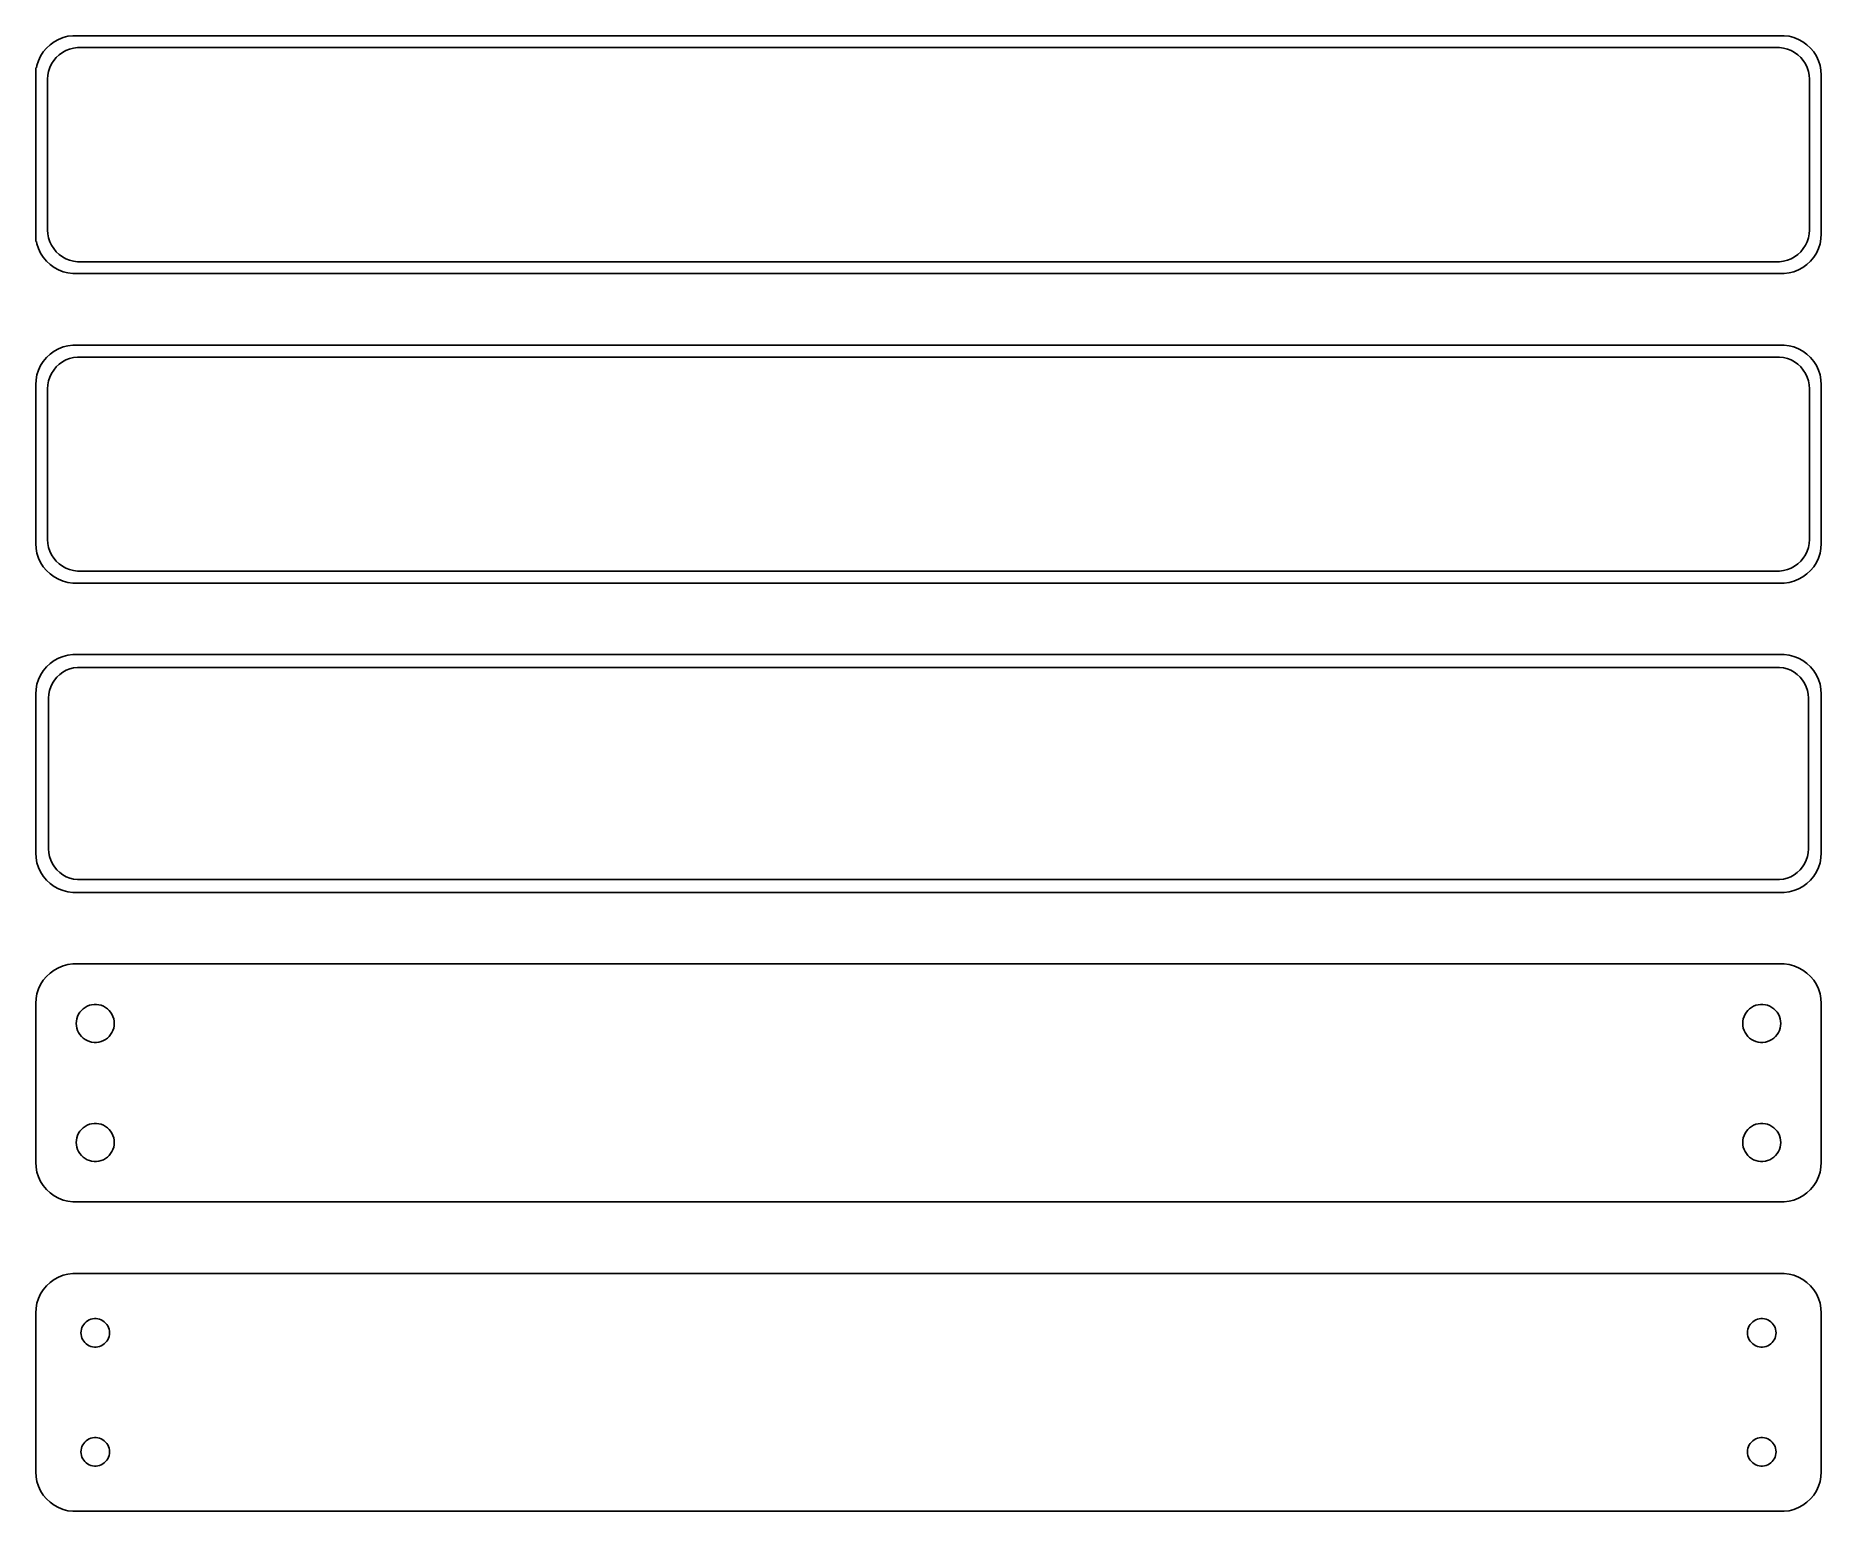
# Model space of a CAD drawing. Header units: metres. Extents: x -112 to 112, y 141 to 327.
import ezdxf

# ---------------------------------------------------------------- set-up
doc = ezdxf.new("R2010")
doc.units = ezdxf.units.M

msp = doc.modelspace()

# ---------------------------------------------------------------- linework, layer by layer
for p, q in [((-109.629, 326.524), (-110.179, 326.222)), ((-109.045, 326.755), (-109.629, 326.524)), ((-108.437, 326.911), (-109.045, 326.755)), ((-107.814, 326.99), (-108.437, 326.911)), ((107.814, 326.99), (-107.814, 326.99)), ((108.437, 326.911), (107.814, 326.99)), ((109.045, 326.755), (108.437, 326.911)), ((109.629, 326.524), (109.045, 326.755)), ((110.179, 326.222), (109.629, 326.524)), ((-111.882, 324.409), (-112.149, 323.841)), ((-111.545, 324.939), (-111.882, 324.409)), ((-111.145, 325.423), (-111.545, 324.939)), ((-110.687, 325.853), (-111.145, 325.423)), ((-110.179, 326.222), (-110.687, 325.853)), ((-110.236, 323.851), (-109.916, 324.238)), ((-109.916, 324.238), (-109.55, 324.582)), ((-109.55, 324.582), (-109.143, 324.877)), ((-109.143, 324.877), (-108.703, 325.119)), ((-108.703, 325.119), (-108.236, 325.304)), ((-108.236, 325.304), (-107.75, 325.429)), ((-107.75, 325.429), (-107.251, 325.492)), ((-107.251, 325.492), (107.251, 325.492)), ((107.251, 325.492), (107.75, 325.429)), ((107.75, 325.429), (108.236, 325.304)), ((108.236, 325.304), (108.703, 325.119)), ((108.703, 325.119), (109.143, 324.877)), ((109.143, 324.877), (109.55, 324.582)), ((109.55, 324.582), (109.916, 324.238)), ((109.916, 324.238), (110.236, 323.851)), ((110.687, 325.853), (110.179, 326.222)), ((111.145, 325.423), (110.687, 325.853)), ((111.545, 324.939), (111.145, 325.423)), ((111.882, 324.409), (111.545, 324.939)), ((112.149, 323.841), (111.882, 324.409)), ((-112.4, 322.944), (-112.5, 322.944)), ((-112.5, 322.944), (-112.5, 301.056)), ((-112.343, 323.243), (-112.4, 322.944)), ((-112.149, 323.841), (-112.343, 323.243)), ((-111, 321.5), (-110.968, 322.001)), ((-110.968, 322.001), (-110.874, 322.495)), ((-110.874, 322.495), (-110.719, 322.972)), ((-110.719, 322.972), (-110.505, 323.427)), ((-110.505, 323.427), (-110.236, 323.851)), ((110.236, 323.851), (110.505, 323.427)), ((110.505, 323.427), (110.719, 322.972)), ((110.719, 322.972), (110.874, 322.495)), ((110.874, 322.495), (110.968, 322.001)), ((110.968, 322.001), (111, 321.5)), ((112.343, 323.243), (112.149, 323.841)), ((112.461, 322.627), (112.343, 323.243)), ((112.5, 322), (112.461, 322.627)), ((112.5, 302), (112.5, 322)), ((-111, 302.5), (-111, 321.5)), ((111, 321.5), (111, 302.5)), ((-110.968, 301.999), (-111, 302.5)), ((-110.874, 301.505), (-110.968, 301.999)), ((-110.719, 301.028), (-110.874, 301.505)), ((110.874, 301.505), (110.719, 301.028)), ((110.968, 301.999), (110.874, 301.505)), ((111, 302.5), (110.968, 301.999)), ((112.461, 301.373), (112.5, 302)), ((-112.5, 301.056), (-112.4, 301.056)), ((-112.4, 301.056), (-112.343, 300.757)), ((-112.343, 300.757), (-112.149, 300.159)), ((-112.149, 300.159), (-111.882, 299.591)), ((-111.882, 299.591), (-111.545, 299.061)), ((-110.505, 300.573), (-110.719, 301.028)), ((-110.236, 300.149), (-110.505, 300.573)), ((-109.916, 299.762), (-110.236, 300.149)), ((-109.55, 299.418), (-109.916, 299.762)), ((-109.143, 299.123), (-109.55, 299.418)), ((109.55, 299.418), (109.143, 299.123)), ((109.916, 299.762), (109.55, 299.418)), ((110.236, 300.149), (109.916, 299.762)), ((110.505, 300.573), (110.236, 300.149)), ((110.719, 301.028), (110.505, 300.573)), ((111.545, 299.061), (111.882, 299.591)), ((111.882, 299.591), (112.149, 300.159)), ((112.149, 300.159), (112.343, 300.757)), ((112.343, 300.757), (112.461, 301.373)), ((-111.545, 299.061), (-111.145, 298.577)), ((-111.145, 298.577), (-110.687, 298.147)), ((-110.687, 298.147), (-110.179, 297.778)), ((-110.179, 297.778), (-109.629, 297.476)), ((-109.629, 297.476), (-109.045, 297.245)), ((-108.703, 298.881), (-109.143, 299.123)), ((-109.045, 297.245), (-108.437, 297.089)), ((-108.236, 298.696), (-108.703, 298.881)), ((-108.437, 297.089), (-107.814, 297.01)), ((-107.75, 298.571), (-108.236, 298.696)), ((-107.814, 297.01), (107.814, 297.01)), ((-107.251, 298.508), (-107.75, 298.571)), ((107.251, 298.508), (-107.251, 298.508)), ((107.75, 298.571), (107.251, 298.508)), ((108.236, 298.696), (107.75, 298.571)), ((107.814, 297.01), (108.437, 297.089)), ((108.703, 298.881), (108.236, 298.696)), ((108.437, 297.089), (109.045, 297.245)), ((109.143, 299.123), (108.703, 298.881)), ((109.045, 297.245), (109.629, 297.476)), ((109.629, 297.476), (110.179, 297.778)), ((110.179, 297.778), (110.687, 298.147)), ((110.687, 298.147), (111.145, 298.577)), ((111.145, 298.577), (111.545, 299.061)), ((-111.545, 285.939), (-111.882, 285.409)), ((-111.145, 286.423), (-111.545, 285.939)), ((-110.687, 286.853), (-111.145, 286.423)), ((-110.179, 287.222), (-110.687, 286.853)), ((-109.629, 287.524), (-110.179, 287.222)), ((-109.045, 287.755), (-109.629, 287.524)), ((-109.55, 285.582), (-109.143, 285.877)), ((-109.143, 285.877), (-108.703, 286.119)), ((-108.437, 287.911), (-109.045, 287.755)), ((-108.703, 286.119), (-108.236, 286.304)), ((-107.814, 287.99), (-108.437, 287.911)), ((-108.236, 286.304), (-107.75, 286.429)), ((107.814, 287.99), (-107.814, 287.99)), ((-107.75, 286.429), (-107.251, 286.492)), ((-107.251, 286.492), (107.251, 286.492)), ((107.251, 286.492), (107.75, 286.429)), ((107.75, 286.429), (108.236, 286.304)), ((108.437, 287.911), (107.814, 287.99)), ((108.236, 286.304), (108.703, 286.119)), ((109.045, 287.755), (108.437, 287.911)), ((108.703, 286.119), (109.143, 285.877)), ((109.629, 287.524), (109.045, 287.755)), ((109.143, 285.877), (109.55, 285.582)), ((110.179, 287.222), (109.629, 287.524)), ((110.687, 286.853), (110.179, 287.222)), ((111.145, 286.423), (110.687, 286.853)), ((111.545, 285.939), (111.145, 286.423)), ((111.882, 285.409), (111.545, 285.939)), ((-112.461, 283.627), (-112.5, 283)), ((-112.343, 284.243), (-112.461, 283.627)), ((-112.149, 284.841), (-112.343, 284.243)), ((-111.882, 285.409), (-112.149, 284.841)), ((-110.874, 283.495), (-110.719, 283.972)), ((-110.719, 283.972), (-110.505, 284.427)), ((-110.505, 284.427), (-110.236, 284.851)), ((-110.236, 284.851), (-109.916, 285.238)), ((-109.916, 285.238), (-109.55, 285.582)), ((109.55, 285.582), (109.916, 285.238)), ((109.916, 285.238), (110.236, 284.851)), ((110.236, 284.851), (110.505, 284.427)), ((110.505, 284.427), (110.719, 283.972)), ((110.719, 283.972), (110.874, 283.495)), ((112.149, 284.841), (111.882, 285.409)), ((112.343, 284.243), (112.149, 284.841)), ((112.461, 283.627), (112.343, 284.243)), ((112.5, 283), (112.461, 283.627)), ((-112.5, 283), (-112.5, 263)), ((-111, 282.5), (-110.968, 283.001)), ((-111, 263.5), (-111, 282.5)), ((-110.968, 283.001), (-110.874, 283.495)), ((110.874, 283.495), (110.968, 283.001)), ((110.968, 283.001), (111, 282.5)), ((111, 282.5), (111, 263.5)), ((112.5, 263), (112.5, 283)), ((-110.968, 262.999), (-111, 263.5)), ((111, 263.5), (110.968, 262.999)), ((-112.5, 263), (-112.461, 262.373)), ((-112.461, 262.373), (-112.343, 261.757)), ((-112.343, 261.757), (-112.149, 261.159)), ((-112.149, 261.159), (-111.882, 260.591)), ((-110.874, 262.505), (-110.968, 262.999)), ((-110.719, 262.028), (-110.874, 262.505)), ((-110.505, 261.573), (-110.719, 262.028)), ((-110.236, 261.149), (-110.505, 261.573)), ((-109.916, 260.762), (-110.236, 261.149)), ((110.236, 261.149), (109.916, 260.762)), ((110.505, 261.573), (110.236, 261.149)), ((110.719, 262.028), (110.505, 261.573)), ((110.874, 262.505), (110.719, 262.028)), ((110.968, 262.999), (110.874, 262.505)), ((111.882, 260.591), (112.149, 261.159)), ((112.149, 261.159), (112.343, 261.757)), ((112.343, 261.757), (112.461, 262.373)), ((112.461, 262.373), (112.5, 263)), ((-111.882, 260.591), (-111.545, 260.061)), ((-111.545, 260.061), (-111.145, 259.577)), ((-111.145, 259.577), (-110.687, 259.147)), ((-110.687, 259.147), (-110.179, 258.778)), ((-110.179, 258.778), (-109.629, 258.476)), ((-109.55, 260.418), (-109.916, 260.762)), ((-109.143, 260.123), (-109.55, 260.418)), ((-108.703, 259.881), (-109.143, 260.123)), ((-108.236, 259.696), (-108.703, 259.881)), ((-107.75, 259.571), (-108.236, 259.696)), ((-107.251, 259.508), (-107.75, 259.571)), ((107.251, 259.508), (-107.251, 259.508)), ((107.75, 259.571), (107.251, 259.508)), ((108.236, 259.696), (107.75, 259.571)), ((108.703, 259.881), (108.236, 259.696)), ((109.143, 260.123), (108.703, 259.881)), ((109.55, 260.418), (109.143, 260.123)), ((109.916, 260.762), (109.55, 260.418)), ((109.629, 258.476), (110.179, 258.778)), ((110.179, 258.778), (110.687, 259.147)), ((110.687, 259.147), (111.145, 259.577)), ((111.145, 259.577), (111.545, 260.061)), ((111.545, 260.061), (111.882, 260.591)), ((-109.629, 258.476), (-109.045, 258.245)), ((-109.045, 258.245), (-108.437, 258.089)), ((-108.437, 258.089), (-107.814, 258.01)), ((-107.814, 258.01), (107.814, 258.01)), ((107.814, 258.01), (108.437, 258.089)), ((108.437, 258.089), (109.045, 258.245)), ((109.045, 258.245), (109.629, 258.476)), ((-110.687, 247.853), (-111.145, 247.423)), ((-110.179, 248.222), (-110.687, 247.853)), ((-109.629, 248.524), (-110.179, 248.222)), ((-109.045, 248.755), (-109.629, 248.524)), ((-108.437, 248.911), (-109.045, 248.755)), ((-107.814, 248.99), (-108.437, 248.911)), ((107.814, 248.99), (-107.814, 248.99)), ((108.437, 248.911), (107.814, 248.99)), ((109.045, 248.755), (108.437, 248.911)), ((109.629, 248.524), (109.045, 248.755)), ((110.179, 248.222), (109.629, 248.524)), ((110.687, 247.853), (110.179, 248.222)), ((111.145, 247.423), (110.687, 247.853)), ((-112.149, 245.841), (-112.343, 245.243)), ((-111.882, 246.409), (-112.149, 245.841)), ((-111.545, 246.939), (-111.882, 246.409)), ((-111.145, 247.423), (-111.545, 246.939)), ((-110.601, 244.926), (-110.394, 245.366)), ((-110.394, 245.366), (-110.133, 245.776)), ((-110.133, 245.776), (-109.823, 246.151)), ((-109.823, 246.151), (-109.469, 246.484)), ((-109.469, 246.484), (-109.075, 246.77)), ((-109.075, 246.77), (-108.649, 247.004)), ((-108.649, 247.004), (-108.197, 247.183)), ((-108.197, 247.183), (-107.726, 247.304)), ((-107.726, 247.304), (-107.243, 247.365)), ((-107.243, 247.365), (107.243, 247.365)), ((107.243, 247.365), (107.726, 247.304)), ((107.726, 247.304), (108.197, 247.183)), ((108.197, 247.183), (108.649, 247.004)), ((108.649, 247.004), (109.075, 246.77)), ((109.075, 246.77), (109.469, 246.484)), ((109.469, 246.484), (109.823, 246.151)), ((109.823, 246.151), (110.133, 245.776)), ((110.133, 245.776), (110.394, 245.366)), ((110.394, 245.366), (110.601, 244.926)), ((111.545, 246.939), (111.145, 247.423)), ((111.882, 246.409), (111.545, 246.939)), ((112.149, 245.841), (111.882, 246.409)), ((112.343, 245.243), (112.149, 245.841)), ((-112.461, 244.627), (-112.5, 244)), ((-112.5, 244), (-112.5, 224)), ((-112.343, 245.243), (-112.461, 244.627)), ((-110.873, 243.5), (-110.842, 243.985)), ((-110.873, 224.5), (-110.873, 243.5)), ((-110.842, 243.985), (-110.751, 244.463)), ((-110.751, 244.463), (-110.601, 244.926)), ((110.601, 244.926), (110.751, 244.463)), ((110.751, 244.463), (110.842, 243.985)), ((110.842, 243.985), (110.873, 243.5)), ((110.873, 243.5), (110.873, 224.5)), ((112.461, 244.627), (112.343, 245.243)), ((112.5, 244), (112.461, 244.627)), ((112.5, 224), (112.5, 244)), ((-112.5, 224), (-112.461, 223.373)), ((-112.461, 223.373), (-112.343, 222.757)), ((-112.343, 222.757), (-112.149, 222.159)), ((-110.842, 224.015), (-110.873, 224.5)), ((-110.751, 223.537), (-110.842, 224.015)), ((-110.601, 223.074), (-110.751, 223.537)), ((-110.394, 222.634), (-110.601, 223.074)), ((110.601, 223.074), (110.394, 222.634)), ((110.751, 223.537), (110.601, 223.074)), ((110.842, 224.015), (110.751, 223.537)), ((110.873, 224.5), (110.842, 224.015)), ((112.149, 222.159), (112.343, 222.757)), ((112.343, 222.757), (112.461, 223.373)), ((112.461, 223.373), (112.5, 224)), ((-112.149, 222.159), (-111.882, 221.591)), ((-111.882, 221.591), (-111.545, 221.061)), ((-111.545, 221.061), (-111.145, 220.577)), ((-111.145, 220.577), (-110.687, 220.147)), ((-110.133, 222.224), (-110.394, 222.634)), ((-109.823, 221.849), (-110.133, 222.224)), ((-109.469, 221.516), (-109.823, 221.849)), ((-109.075, 221.23), (-109.469, 221.516)), ((-108.649, 220.996), (-109.075, 221.23)), ((-108.197, 220.817), (-108.649, 220.996)), ((-107.726, 220.696), (-108.197, 220.817)), ((-107.243, 220.635), (-107.726, 220.696)), ((107.243, 220.635), (-107.243, 220.635)), ((107.726, 220.696), (107.243, 220.635)), ((108.197, 220.817), (107.726, 220.696)), ((108.649, 220.996), (108.197, 220.817)), ((109.075, 221.23), (108.649, 220.996)), ((109.469, 221.516), (109.075, 221.23)), ((109.823, 221.849), (109.469, 221.516)), ((110.133, 222.224), (109.823, 221.849)), ((110.394, 222.634), (110.133, 222.224)), ((110.687, 220.147), (111.145, 220.577)), ((111.145, 220.577), (111.545, 221.061)), ((111.545, 221.061), (111.882, 221.591)), ((111.882, 221.591), (112.149, 222.159)), ((-110.687, 220.147), (-110.179, 219.778)), ((-110.179, 219.778), (-109.629, 219.476)), ((-109.629, 219.476), (-109.045, 219.245)), ((-109.045, 219.245), (-108.437, 219.089)), ((-108.437, 219.089), (-107.814, 219.01)), ((-107.814, 219.01), (107.814, 219.01)), ((107.814, 219.01), (108.437, 219.089)), ((108.437, 219.089), (109.045, 219.245)), ((109.045, 219.245), (109.629, 219.476)), ((109.629, 219.476), (110.179, 219.778)), ((110.179, 219.778), (110.687, 220.147)), ((-109.629, 209.524), (-110.179, 209.222)), ((-109.045, 209.755), (-109.629, 209.524)), ((-108.437, 209.911), (-109.045, 209.755)), ((-107.814, 209.99), (-108.437, 209.911)), ((107.814, 209.99), (-107.814, 209.99)), ((108.437, 209.911), (107.814, 209.99)), ((109.045, 209.755), (108.437, 209.911)), ((109.629, 209.524), (109.045, 209.755)), ((110.179, 209.222), (109.629, 209.524)), ((-111.882, 207.409), (-112.149, 206.841)), ((-111.545, 207.939), (-111.882, 207.409)), ((-111.145, 208.423), (-111.545, 207.939)), ((-110.687, 208.853), (-111.145, 208.423)), ((-110.179, 209.222), (-110.687, 208.853)), ((110.687, 208.853), (110.179, 209.222)), ((111.145, 208.423), (110.687, 208.853)), ((111.545, 207.939), (111.145, 208.423)), ((111.882, 207.409), (111.545, 207.939)), ((112.149, 206.841), (111.882, 207.409)), ((-112.461, 205.627), (-112.5, 205)), ((-112.5, 205), (-112.5, 185)), ((-112.343, 206.243), (-112.461, 205.627)), ((-112.149, 206.841), (-112.343, 206.243)), ((-106.022, 204.672), (-105.742, 204.783)), ((-105.742, 204.783), (-105.45, 204.857)), ((-105.45, 204.857), (-105.151, 204.895)), ((-105.151, 204.895), (-104.849, 204.895)), ((-104.849, 204.895), (-104.55, 204.857)), ((-104.55, 204.857), (-104.258, 204.783)), ((-104.258, 204.783), (-103.978, 204.672)), ((103.978, 204.672), (104.258, 204.783)), ((104.258, 204.783), (104.55, 204.857)), ((104.55, 204.857), (104.849, 204.895)), ((104.849, 204.895), (105.151, 204.895)), ((105.151, 204.895), (105.45, 204.857)), ((105.45, 204.857), (105.742, 204.783)), ((105.742, 204.783), (106.022, 204.672)), ((112.343, 206.243), (112.149, 206.841)), ((112.461, 205.627), (112.343, 206.243)), ((112.5, 205), (112.461, 205.627)), ((112.5, 185), (112.5, 205)), ((-107.4, 202.5), (-107.381, 202.801)), ((-107.381, 202.199), (-107.4, 202.5)), ((-107.381, 202.801), (-107.325, 203.097)), ((-107.325, 203.097), (-107.231, 203.383)), ((-107.231, 203.383), (-107.103, 203.656)), ((-107.103, 203.656), (-106.942, 203.911)), ((-106.942, 203.911), (-106.75, 204.143)), ((-106.75, 204.143), (-106.53, 204.349)), ((-106.53, 204.349), (-106.286, 204.526)), ((-106.286, 204.526), (-106.022, 204.672)), ((-103.978, 204.672), (-103.714, 204.526)), ((-103.714, 204.526), (-103.47, 204.349)), ((-103.47, 204.349), (-103.25, 204.143)), ((-103.25, 204.143), (-103.058, 203.911)), ((-103.058, 203.911), (-102.897, 203.656)), ((-102.897, 203.656), (-102.769, 203.383)), ((-102.769, 203.383), (-102.675, 203.097)), ((-102.675, 203.097), (-102.619, 202.801)), ((-102.619, 202.801), (-102.6, 202.5)), ((-102.6, 202.5), (-102.619, 202.199)), ((102.6, 202.5), (102.619, 202.801)), ((102.619, 202.199), (102.6, 202.5)), ((102.619, 202.801), (102.675, 203.097)), ((102.675, 203.097), (102.769, 203.383)), ((102.769, 203.383), (102.897, 203.656)), ((102.897, 203.656), (103.058, 203.911)), ((103.058, 203.911), (103.25, 204.143)), ((103.25, 204.143), (103.47, 204.349)), ((103.47, 204.349), (103.714, 204.526)), ((103.714, 204.526), (103.978, 204.672)), ((106.022, 204.672), (106.286, 204.526)), ((106.286, 204.526), (106.53, 204.349)), ((106.53, 204.349), (106.75, 204.143)), ((106.75, 204.143), (106.942, 203.911)), ((106.942, 203.911), (107.103, 203.656)), ((107.103, 203.656), (107.231, 203.383)), ((107.231, 203.383), (107.325, 203.097)), ((107.325, 203.097), (107.381, 202.801)), ((107.381, 202.801), (107.4, 202.5)), ((107.4, 202.5), (107.381, 202.199)), ((-107.325, 201.903), (-107.381, 202.199)), ((-107.231, 201.617), (-107.325, 201.903)), ((-107.103, 201.344), (-107.231, 201.617)), ((-106.942, 201.089), (-107.103, 201.344)), ((-106.75, 200.857), (-106.942, 201.089)), ((-106.53, 200.651), (-106.75, 200.857)), ((-106.286, 200.474), (-106.53, 200.651)), ((-106.022, 200.328), (-106.286, 200.474)), ((-105.742, 200.217), (-106.022, 200.328)), ((-103.978, 200.328), (-104.258, 200.217)), ((-103.714, 200.474), (-103.978, 200.328)), ((-103.47, 200.651), (-103.714, 200.474)), ((-103.25, 200.857), (-103.47, 200.651)), ((-103.058, 201.089), (-103.25, 200.857)), ((-102.897, 201.344), (-103.058, 201.089)), ((-102.769, 201.617), (-102.897, 201.344)), ((-102.675, 201.903), (-102.769, 201.617)), ((-102.619, 202.199), (-102.675, 201.903)), ((102.675, 201.903), (102.619, 202.199)), ((102.769, 201.617), (102.675, 201.903)), ((102.897, 201.344), (102.769, 201.617)), ((103.058, 201.089), (102.897, 201.344)), ((103.25, 200.857), (103.058, 201.089)), ((103.47, 200.651), (103.25, 200.857)), ((103.714, 200.474), (103.47, 200.651)), ((103.978, 200.328), (103.714, 200.474)), ((104.258, 200.217), (103.978, 200.328)), ((106.022, 200.328), (105.742, 200.217)), ((106.286, 200.474), (106.022, 200.328)), ((106.53, 200.651), (106.286, 200.474)), ((106.75, 200.857), (106.53, 200.651)), ((106.942, 201.089), (106.75, 200.857)), ((107.103, 201.344), (106.942, 201.089)), ((107.231, 201.617), (107.103, 201.344)), ((107.325, 201.903), (107.231, 201.617)), ((107.381, 202.199), (107.325, 201.903)), ((-105.45, 200.143), (-105.742, 200.217)), ((-105.151, 200.105), (-105.45, 200.143)), ((-104.849, 200.105), (-105.151, 200.105)), ((-104.55, 200.143), (-104.849, 200.105)), ((-104.258, 200.217), (-104.55, 200.143)), ((104.55, 200.143), (104.258, 200.217)), ((104.849, 200.105), (104.55, 200.143)), ((105.151, 200.105), (104.849, 200.105)), ((105.45, 200.143), (105.151, 200.105)), ((105.742, 200.217), (105.45, 200.143)), ((-106.942, 188.911), (-106.75, 189.143)), ((-106.75, 189.143), (-106.53, 189.349)), ((-106.53, 189.349), (-106.286, 189.526)), ((-106.286, 189.526), (-106.022, 189.672)), ((-106.022, 189.672), (-105.742, 189.783)), ((-105.742, 189.783), (-105.45, 189.857)), ((-105.45, 189.857), (-105.151, 189.895)), ((-105.151, 189.895), (-104.849, 189.895)), ((-104.849, 189.895), (-104.55, 189.857)), ((-104.55, 189.857), (-104.258, 189.783)), ((-104.258, 189.783), (-103.978, 189.672)), ((-103.978, 189.672), (-103.714, 189.526)), ((-103.714, 189.526), (-103.47, 189.349)), ((-103.47, 189.349), (-103.25, 189.143)), ((-103.25, 189.143), (-103.058, 188.911)), ((103.058, 188.911), (103.25, 189.143)), ((103.25, 189.143), (103.47, 189.349)), ((103.47, 189.349), (103.714, 189.526)), ((103.714, 189.526), (103.978, 189.672)), ((103.978, 189.672), (104.258, 189.783)), ((104.258, 189.783), (104.55, 189.857)), ((104.55, 189.857), (104.849, 189.895)), ((104.849, 189.895), (105.151, 189.895)), ((105.151, 189.895), (105.45, 189.857)), ((105.45, 189.857), (105.742, 189.783)), ((105.742, 189.783), (106.022, 189.672)), ((106.022, 189.672), (106.286, 189.526)), ((106.286, 189.526), (106.53, 189.349)), ((106.53, 189.349), (106.75, 189.143)), ((106.75, 189.143), (106.942, 188.911)), ((-107.4, 187.5), (-107.381, 187.801)), ((-107.381, 187.199), (-107.4, 187.5)), ((-107.381, 187.801), (-107.325, 188.097)), ((-107.325, 186.903), (-107.381, 187.199)), ((-107.325, 188.097), (-107.231, 188.383)), ((-107.231, 186.617), (-107.325, 186.903)), ((-107.231, 188.383), (-107.103, 188.656)), ((-107.103, 188.656), (-106.942, 188.911)), ((-103.058, 188.911), (-102.897, 188.656)), ((-102.897, 188.656), (-102.769, 188.383)), ((-102.769, 188.383), (-102.675, 188.097)), ((-102.675, 186.903), (-102.769, 186.617)), ((-102.675, 188.097), (-102.619, 187.801)), ((-102.619, 187.199), (-102.675, 186.903)), ((-102.619, 187.801), (-102.6, 187.5)), ((-102.6, 187.5), (-102.619, 187.199)), ((102.6, 187.5), (102.619, 187.801)), ((102.619, 187.199), (102.6, 187.5)), ((102.619, 187.801), (102.675, 188.097)), ((102.675, 186.903), (102.619, 187.199)), ((102.675, 188.097), (102.769, 188.383)), ((102.769, 186.617), (102.675, 186.903)), ((102.769, 188.383), (102.897, 188.656)), ((102.897, 188.656), (103.058, 188.911)), ((106.942, 188.911), (107.103, 188.656)), ((107.103, 188.656), (107.231, 188.383)), ((107.231, 188.383), (107.325, 188.097)), ((107.325, 186.903), (107.231, 186.617)), ((107.325, 188.097), (107.381, 187.801)), ((107.381, 187.199), (107.325, 186.903)), ((107.381, 187.801), (107.4, 187.5)), ((107.4, 187.5), (107.381, 187.199)), ((-112.5, 185), (-112.461, 184.373)), ((-107.103, 186.344), (-107.231, 186.617)), ((-106.942, 186.089), (-107.103, 186.344)), ((-106.75, 185.857), (-106.942, 186.089)), ((-106.53, 185.651), (-106.75, 185.857)), ((-106.286, 185.474), (-106.53, 185.651)), ((-106.022, 185.328), (-106.286, 185.474)), ((-105.742, 185.217), (-106.022, 185.328)), ((-105.45, 185.143), (-105.742, 185.217)), ((-105.151, 185.105), (-105.45, 185.143)), ((-104.849, 185.105), (-105.151, 185.105)), ((-104.55, 185.143), (-104.849, 185.105)), ((-104.258, 185.217), (-104.55, 185.143)), ((-103.978, 185.328), (-104.258, 185.217)), ((-103.714, 185.474), (-103.978, 185.328)), ((-103.47, 185.651), (-103.714, 185.474)), ((-103.25, 185.857), (-103.47, 185.651)), ((-103.058, 186.089), (-103.25, 185.857)), ((-102.897, 186.344), (-103.058, 186.089)), ((-102.769, 186.617), (-102.897, 186.344)), ((102.897, 186.344), (102.769, 186.617)), ((103.058, 186.089), (102.897, 186.344)), ((103.25, 185.857), (103.058, 186.089)), ((103.47, 185.651), (103.25, 185.857)), ((103.714, 185.474), (103.47, 185.651)), ((103.978, 185.328), (103.714, 185.474)), ((104.258, 185.217), (103.978, 185.328)), ((104.55, 185.143), (104.258, 185.217)), ((104.849, 185.105), (104.55, 185.143)), ((105.151, 185.105), (104.849, 185.105)), ((105.45, 185.143), (105.151, 185.105)), ((105.742, 185.217), (105.45, 185.143)), ((106.022, 185.328), (105.742, 185.217)), ((106.286, 185.474), (106.022, 185.328)), ((106.53, 185.651), (106.286, 185.474)), ((106.75, 185.857), (106.53, 185.651)), ((106.942, 186.089), (106.75, 185.857)), ((107.103, 186.344), (106.942, 186.089)), ((107.231, 186.617), (107.103, 186.344)), ((112.461, 184.373), (112.5, 185)), ((-112.461, 184.373), (-112.343, 183.757)), ((-112.343, 183.757), (-112.149, 183.159)), ((-112.149, 183.159), (-111.882, 182.591)), ((-111.882, 182.591), (-111.545, 182.061)), ((111.545, 182.061), (111.882, 182.591)), ((111.882, 182.591), (112.149, 183.159)), ((112.149, 183.159), (112.343, 183.757)), ((112.343, 183.757), (112.461, 184.373)), ((-111.545, 182.061), (-111.145, 181.577)), ((-111.145, 181.577), (-110.687, 181.147)), ((-110.687, 181.147), (-110.179, 180.778)), ((-110.179, 180.778), (-109.629, 180.476)), ((-109.629, 180.476), (-109.045, 180.245)), ((-109.045, 180.245), (-108.437, 180.089)), ((-108.437, 180.089), (-107.814, 180.01)), ((-107.814, 180.01), (107.814, 180.01)), ((107.814, 180.01), (108.437, 180.089)), ((108.437, 180.089), (109.045, 180.245)), ((109.045, 180.245), (109.629, 180.476)), ((109.629, 180.476), (110.179, 180.778)), ((110.179, 180.778), (110.687, 181.147)), ((110.687, 181.147), (111.145, 181.577)), ((111.145, 181.577), (111.545, 182.061)), ((-111.545, 168.939), (-111.882, 168.409)), ((-111.145, 169.423), (-111.545, 168.939)), ((-110.687, 169.853), (-111.145, 169.423)), ((-110.179, 170.222), (-110.687, 169.853)), ((-109.629, 170.524), (-110.179, 170.222)), ((-109.045, 170.755), (-109.629, 170.524)), ((-108.437, 170.911), (-109.045, 170.755)), ((-107.814, 170.99), (-108.437, 170.911)), ((107.814, 170.99), (-107.814, 170.99)), ((108.437, 170.911), (107.814, 170.99)), ((109.045, 170.755), (108.437, 170.911)), ((109.629, 170.524), (109.045, 170.755)), ((110.179, 170.222), (109.629, 170.524)), ((110.687, 169.853), (110.179, 170.222)), ((111.145, 169.423), (110.687, 169.853)), ((111.545, 168.939), (111.145, 169.423)), ((111.882, 168.409), (111.545, 168.939)), ((-112.461, 166.627), (-112.5, 166)), ((-112.343, 167.243), (-112.461, 166.627)), ((-112.149, 167.841), (-112.343, 167.243)), ((-111.882, 168.409), (-112.149, 167.841)), ((112.149, 167.841), (111.882, 168.409)), ((112.343, 167.243), (112.149, 167.841)), ((112.461, 166.627), (112.343, 167.243)), ((112.5, 166), (112.461, 166.627)), ((-112.5, 166), (-112.5, 146)), ((-106.674, 164.163), (-106.577, 164.367)), ((-106.577, 164.367), (-106.456, 164.558)), ((-106.456, 164.558), (-106.312, 164.732)), ((-106.312, 164.732), (-106.147, 164.887)), ((-106.147, 164.887), (-105.964, 165.02)), ((-105.964, 165.02), (-105.766, 165.129)), ((-105.766, 165.129), (-105.556, 165.212)), ((-105.556, 165.212), (-105.337, 165.268)), ((-105.337, 165.268), (-105.113, 165.296)), ((-105.113, 165.296), (-104.887, 165.296)), ((-104.887, 165.296), (-104.663, 165.268)), ((-104.663, 165.268), (-104.444, 165.212)), ((-104.444, 165.212), (-104.234, 165.129)), ((-104.234, 165.129), (-104.036, 165.02)), ((-104.036, 165.02), (-103.853, 164.887)), ((-103.853, 164.887), (-103.688, 164.732)), ((-103.688, 164.732), (-103.544, 164.558)), ((-103.544, 164.558), (-103.423, 164.367)), ((-103.423, 164.367), (-103.326, 164.163)), ((103.326, 164.163), (103.423, 164.367)), ((103.423, 164.367), (103.544, 164.558)), ((103.544, 164.558), (103.688, 164.732)), ((103.688, 164.732), (103.853, 164.887)), ((103.853, 164.887), (104.036, 165.02)), ((104.036, 165.02), (104.234, 165.129)), ((104.234, 165.129), (104.444, 165.212)), ((104.444, 165.212), (104.663, 165.268)), ((104.663, 165.268), (104.887, 165.296)), ((104.887, 165.296), (105.113, 165.296)), ((105.113, 165.296), (105.337, 165.268)), ((105.337, 165.268), (105.556, 165.212)), ((105.556, 165.212), (105.766, 165.129)), ((105.766, 165.129), (105.964, 165.02)), ((105.964, 165.02), (106.147, 164.887)), ((106.147, 164.887), (106.312, 164.732)), ((106.312, 164.732), (106.456, 164.558)), ((106.456, 164.558), (106.577, 164.367)), ((106.577, 164.367), (106.674, 164.163)), ((112.5, 146), (112.5, 166)), ((-106.8, 163.5), (-106.786, 163.726)), ((-106.786, 163.274), (-106.8, 163.5)), ((-106.786, 163.726), (-106.743, 163.948)), ((-106.743, 163.052), (-106.786, 163.274)), ((-106.743, 163.948), (-106.674, 164.163)), ((-106.674, 162.837), (-106.743, 163.052)), ((-106.577, 162.633), (-106.674, 162.837)), ((-106.456, 162.442), (-106.577, 162.633)), ((-106.312, 162.268), (-106.456, 162.442)), ((-106.147, 162.113), (-106.312, 162.268)), ((-105.964, 161.98), (-106.147, 162.113)), ((-103.853, 162.113), (-104.036, 161.98)), ((-103.688, 162.268), (-103.853, 162.113)), ((-103.544, 162.442), (-103.688, 162.268)), ((-103.423, 162.633), (-103.544, 162.442)), ((-103.326, 162.837), (-103.423, 162.633)), ((-103.326, 164.163), (-103.257, 163.948)), ((-103.257, 163.052), (-103.326, 162.837)), ((-103.257, 163.948), (-103.214, 163.726)), ((-103.214, 163.274), (-103.257, 163.052)), ((-103.214, 163.726), (-103.2, 163.5)), ((-103.2, 163.5), (-103.214, 163.274)), ((103.2, 163.5), (103.214, 163.726)), ((103.214, 163.274), (103.2, 163.5)), ((103.214, 163.726), (103.257, 163.948)), ((103.257, 163.052), (103.214, 163.274)), ((103.257, 163.948), (103.326, 164.163)), ((103.326, 162.837), (103.257, 163.052)), ((103.423, 162.633), (103.326, 162.837)), ((103.544, 162.442), (103.423, 162.633)), ((103.688, 162.268), (103.544, 162.442)), ((103.853, 162.113), (103.688, 162.268)), ((104.036, 161.98), (103.853, 162.113)), ((106.147, 162.113), (105.964, 161.98)), ((106.312, 162.268), (106.147, 162.113)), ((106.456, 162.442), (106.312, 162.268)), ((106.577, 162.633), (106.456, 162.442)), ((106.674, 162.837), (106.577, 162.633)), ((106.674, 164.163), (106.743, 163.948)), ((106.743, 163.052), (106.674, 162.837)), ((106.743, 163.948), (106.786, 163.726)), ((106.786, 163.274), (106.743, 163.052)), ((106.786, 163.726), (106.8, 163.5)), ((106.8, 163.5), (106.786, 163.274)), ((-105.766, 161.871), (-105.964, 161.98)), ((-105.556, 161.788), (-105.766, 161.871)), ((-105.337, 161.732), (-105.556, 161.788)), ((-105.113, 161.704), (-105.337, 161.732)), ((-104.887, 161.704), (-105.113, 161.704)), ((-104.663, 161.732), (-104.887, 161.704)), ((-104.444, 161.788), (-104.663, 161.732)), ((-104.234, 161.871), (-104.444, 161.788)), ((-104.036, 161.98), (-104.234, 161.871)), ((104.234, 161.871), (104.036, 161.98)), ((104.444, 161.788), (104.234, 161.871)), ((104.663, 161.732), (104.444, 161.788)), ((104.887, 161.704), (104.663, 161.732)), ((105.113, 161.704), (104.887, 161.704)), ((105.337, 161.732), (105.113, 161.704)), ((105.556, 161.788), (105.337, 161.732)), ((105.766, 161.871), (105.556, 161.788)), ((105.964, 161.98), (105.766, 161.871)), ((-106.8, 148.5), (-106.786, 148.726)), ((-106.786, 148.274), (-106.8, 148.5)), ((-106.786, 148.726), (-106.743, 148.948)), ((-106.743, 148.948), (-106.674, 149.163)), ((-106.674, 149.163), (-106.577, 149.367)), ((-106.577, 149.367), (-106.456, 149.558)), ((-106.456, 149.558), (-106.312, 149.732)), ((-106.312, 149.732), (-106.147, 149.887)), ((-106.147, 149.887), (-105.964, 150.02)), ((-105.964, 150.02), (-105.766, 150.129)), ((-105.766, 150.129), (-105.556, 150.212)), ((-105.556, 150.212), (-105.337, 150.268)), ((-105.337, 150.268), (-105.113, 150.296)), ((-105.113, 150.296), (-104.887, 150.296)), ((-104.887, 150.296), (-104.663, 150.268)), ((-104.663, 150.268), (-104.444, 150.212)), ((-104.444, 150.212), (-104.234, 150.129)), ((-104.234, 150.129), (-104.036, 150.02)), ((-104.036, 150.02), (-103.853, 149.887)), ((-103.853, 149.887), (-103.688, 149.732)), ((-103.688, 149.732), (-103.544, 149.558)), ((-103.544, 149.558), (-103.423, 149.367)), ((-103.423, 149.367), (-103.326, 149.163)), ((-103.326, 149.163), (-103.257, 148.948)), ((-103.257, 148.948), (-103.214, 148.726)), ((-103.214, 148.726), (-103.2, 148.5)), ((-103.2, 148.5), (-103.214, 148.274)), ((103.2, 148.5), (103.214, 148.726)), ((103.214, 148.274), (103.2, 148.5)), ((103.214, 148.726), (103.257, 148.948)), ((103.257, 148.948), (103.326, 149.163)), ((103.326, 149.163), (103.423, 149.367)), ((103.423, 149.367), (103.544, 149.558)), ((103.544, 149.558), (103.688, 149.732)), ((103.688, 149.732), (103.853, 149.887)), ((103.853, 149.887), (104.036, 150.02)), ((104.036, 150.02), (104.234, 150.129)), ((104.234, 150.129), (104.444, 150.212)), ((104.444, 150.212), (104.663, 150.268)), ((104.663, 150.268), (104.887, 150.296)), ((104.887, 150.296), (105.113, 150.296)), ((105.113, 150.296), (105.337, 150.268)), ((105.337, 150.268), (105.556, 150.212)), ((105.556, 150.212), (105.766, 150.129)), ((105.766, 150.129), (105.964, 150.02)), ((105.964, 150.02), (106.147, 149.887)), ((106.147, 149.887), (106.312, 149.732)), ((106.312, 149.732), (106.456, 149.558)), ((106.456, 149.558), (106.577, 149.367)), ((106.577, 149.367), (106.674, 149.163)), ((106.674, 149.163), (106.743, 148.948)), ((106.743, 148.948), (106.786, 148.726)), ((106.786, 148.726), (106.8, 148.5)), ((106.8, 148.5), (106.786, 148.274)), ((-106.743, 148.052), (-106.786, 148.274)), ((-106.674, 147.837), (-106.743, 148.052)), ((-106.577, 147.633), (-106.674, 147.837)), ((-106.456, 147.442), (-106.577, 147.633)), ((-106.312, 147.268), (-106.456, 147.442)), ((-106.147, 147.113), (-106.312, 147.268)), ((-105.964, 146.98), (-106.147, 147.113)), ((-105.766, 146.871), (-105.964, 146.98)), ((-105.556, 146.788), (-105.766, 146.871)), ((-105.337, 146.732), (-105.556, 146.788)), ((-105.113, 146.704), (-105.337, 146.732)), ((-104.887, 146.704), (-105.113, 146.704)), ((-104.663, 146.732), (-104.887, 146.704)), ((-104.444, 146.788), (-104.663, 146.732)), ((-104.234, 146.871), (-104.444, 146.788)), ((-104.036, 146.98), (-104.234, 146.871)), ((-103.853, 147.113), (-104.036, 146.98)), ((-103.688, 147.268), (-103.853, 147.113)), ((-103.544, 147.442), (-103.688, 147.268)), ((-103.423, 147.633), (-103.544, 147.442)), ((-103.326, 147.837), (-103.423, 147.633)), ((-103.257, 148.052), (-103.326, 147.837)), ((-103.214, 148.274), (-103.257, 148.052)), ((103.257, 148.052), (103.214, 148.274)), ((103.326, 147.837), (103.257, 148.052)), ((103.423, 147.633), (103.326, 147.837)), ((103.544, 147.442), (103.423, 147.633)), ((103.688, 147.268), (103.544, 147.442)), ((103.853, 147.113), (103.688, 147.268)), ((104.036, 146.98), (103.853, 147.113)), ((104.234, 146.871), (104.036, 146.98)), ((104.444, 146.788), (104.234, 146.871)), ((104.663, 146.732), (104.444, 146.788)), ((104.887, 146.704), (104.663, 146.732)), ((105.113, 146.704), (104.887, 146.704)), ((105.337, 146.732), (105.113, 146.704)), ((105.556, 146.788), (105.337, 146.732)), ((105.766, 146.871), (105.556, 146.788)), ((105.964, 146.98), (105.766, 146.871)), ((106.147, 147.113), (105.964, 146.98)), ((106.312, 147.268), (106.147, 147.113)), ((106.456, 147.442), (106.312, 147.268)), ((106.577, 147.633), (106.456, 147.442)), ((106.674, 147.837), (106.577, 147.633)), ((106.743, 148.052), (106.674, 147.837)), ((106.786, 148.274), (106.743, 148.052)), ((-112.5, 146), (-112.461, 145.373)), ((-112.461, 145.373), (-112.343, 144.757)), ((-112.343, 144.757), (-112.149, 144.159)), ((-112.149, 144.159), (-111.882, 143.591)), ((111.882, 143.591), (112.149, 144.159)), ((112.149, 144.159), (112.343, 144.757)), ((112.343, 144.757), (112.461, 145.373)), ((112.461, 145.373), (112.5, 146)), ((-111.882, 143.591), (-111.545, 143.061)), ((-111.545, 143.061), (-111.145, 142.577)), ((-111.145, 142.577), (-110.687, 142.147)), ((-110.687, 142.147), (-110.179, 141.778)), ((-110.179, 141.778), (-109.629, 141.476)), ((109.629, 141.476), (110.179, 141.778)), ((110.179, 141.778), (110.687, 142.147)), ((110.687, 142.147), (111.145, 142.577)), ((111.145, 142.577), (111.545, 143.061)), ((111.545, 143.061), (111.882, 143.591)), ((-109.629, 141.476), (-109.045, 141.245)), ((-109.045, 141.245), (-108.437, 141.089)), ((-108.437, 141.089), (-107.814, 141.01)), ((-107.814, 141.01), (107.814, 141.01)), ((107.814, 141.01), (108.437, 141.089)), ((108.437, 141.089), (109.045, 141.245)), ((109.045, 141.245), (109.629, 141.476))]:
    msp.add_line(p, q)

doc.saveas('drawing.dxf')
